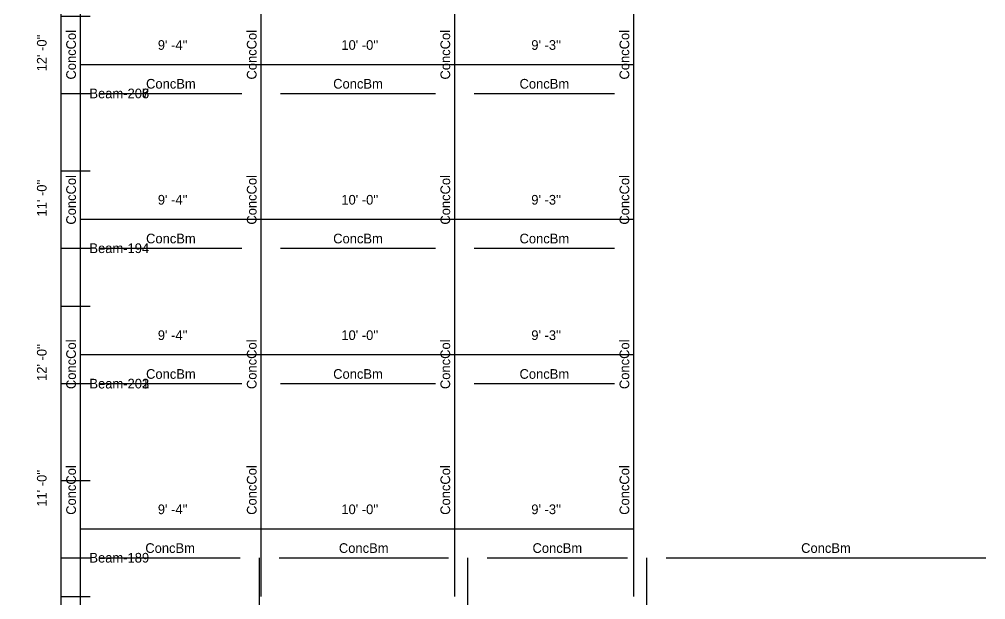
# Model space of a CAD drawing. Extents: x -38 to 2998, y -195 to 11529.
# Drawn here: x -38 to 561, y 6886 to 7246 of the extents above; entities that cross this region are included whole.
import ezdxf
from ezdxf.enums import TextEntityAlignment as Align

# ---------------------------------------------------------------- set-up
doc = ezdxf.new("R2010")
doc.units = 0
doc.header["$MEASUREMENT"] = 0
doc.layers.get('0').update_dxf_attribs({"linetype": 'CONTINUOUS'})
for name, color, linetype in [('CENTERLINES', 7, 'CONTINUOUS'), ('DIMENSIONS', 4, 'CONTINUOUS'), ('TEXT', 5, 'CONTINUOUS')]:
    doc.layers.add(name, color=color, linetype=linetype)
doc.dimstyles.get("Standard").update_dxf_attribs({"dimtxt": 0.18, "dimasz": 0.18, "dimexe": 0.18, "dimexo": 0.0625, "dimgap": 0.09, "dimtad": 0, "dimtih": 1, "dimtoh": 1, "dimdec": 4, "dimzin": 0, "dimtxsty": 'STANDARD', "dimcen": 0.09, "dimazin": 3, "dimtfac": 1, "dimtdec": 4, "dimtofl": 0, "dimtmove": 0, "dimatfit": 3, "dimtolj": 1, "dimtzin": 0})

# ---------------------------------------------------------------- blocks, each defined once
blk = doc.blocks.new('*D7941')
at = {"color": 1, "linetype": 'BYBLOCK'}
for points in [[(-8.29, 6908.29), (-7.23, 6907.23), (-16.77, 6916.77), (-15.71, 6915.71)], [(-8.29, 6764.29), (-7.23, 6763.23), (-16.77, 6772.77), (-15.71, 6771.71)]]:
    blk.add_solid(points, dxfattribs=at)
at = {"layer": 'DIMENSIONS', "color": 9, "linetype": 'BYBLOCK'}
for p, q in [((-12, 6912), (6, 6912)), ((-12, 6768), (6, 6768))]:
    blk.add_line(p, q, dxfattribs=at)
at = {"layer": 'DIMENSIONS', "color": 0, "linetype": 'BYBLOCK'}
blk.add_line((-12, 6768), (-12, 6912), dxfattribs=at)
at = {"layer": 'DIMENSIONS', "color": 0, "linetype": 'BYBLOCK', "insert": (-24, 6840), "char_height": 6, "attachment_point": 5, "rotation": 90}
blk.add_mtext("\\A1; 12' -0''", dxfattribs=at)
blk = doc.blocks.new('*D7942')
at = {"color": 1, "linetype": 'BYBLOCK'}
for points in [[(4.77, 6934.77), (3.71, 6933.71), (-3.71, 6926.29), (-4.77, 6925.23)], [(116.73, 6934.77), (115.67, 6933.71), (108.25, 6926.29), (107.19, 6925.23)]]:
    blk.add_solid(points, dxfattribs=at)
at = {"layer": 'DIMENSIONS', "color": 9, "linetype": 'BYBLOCK'}
for p, q in [((0, 6930), (0, 6948)), ((111.96, 6930), (111.96, 6948))]:
    blk.add_line(p, q, dxfattribs=at)
at = {"layer": 'DIMENSIONS', "color": 0, "linetype": 'BYBLOCK'}
blk.add_line((0, 6930), (111.96, 6930), dxfattribs=at)
at = {"layer": 'DIMENSIONS', "color": 0, "linetype": 'BYBLOCK', "insert": (55.98, 6942), "char_height": 6, "attachment_point": 5}
blk.add_mtext("\\A1; 9' -4''", dxfattribs=at)
blk = doc.blocks.new('*D7943')
at = {"color": 1, "linetype": 'BYBLOCK'}
for points in [[(116.73, 6934.77), (115.67, 6933.71), (108.25, 6926.29), (107.19, 6925.23)], [(236.73, 6934.77), (235.67, 6933.71), (228.25, 6926.29), (227.19, 6925.23)]]:
    blk.add_solid(points, dxfattribs=at)
at = {"layer": 'DIMENSIONS', "color": 9, "linetype": 'BYBLOCK'}
for p, q in [((111.96, 6930), (111.96, 6948)), ((231.96, 6930), (231.96, 6948))]:
    blk.add_line(p, q, dxfattribs=at)
at = {"layer": 'DIMENSIONS', "color": 0, "linetype": 'BYBLOCK'}
blk.add_line((111.96, 6930), (231.96, 6930), dxfattribs=at)
at = {"layer": 'DIMENSIONS', "color": 0, "linetype": 'BYBLOCK', "insert": (171.96, 6942), "char_height": 6, "attachment_point": 5}
blk.add_mtext("\\A1; 10' -0''", dxfattribs=at)
blk = doc.blocks.new('*D7944')
at = {"color": 1, "linetype": 'BYBLOCK'}
for points in [[(236.73, 6934.77), (235.67, 6933.71), (228.25, 6926.29), (227.19, 6925.23)], [(347.73, 6934.77), (346.67, 6933.71), (339.25, 6926.29), (338.19, 6925.23)]]:
    blk.add_solid(points, dxfattribs=at)
at = {"layer": 'DIMENSIONS', "color": 9, "linetype": 'BYBLOCK'}
for p, q in [((231.96, 6930), (231.96, 6948)), ((342.96, 6930), (342.96, 6948))]:
    blk.add_line(p, q, dxfattribs=at)
at = {"layer": 'DIMENSIONS', "color": 0, "linetype": 'BYBLOCK'}
blk.add_line((231.96, 6930), (342.96, 6930), dxfattribs=at)
at = {"layer": 'DIMENSIONS', "color": 0, "linetype": 'BYBLOCK', "insert": (287.46, 6942), "char_height": 6, "attachment_point": 5}
blk.add_mtext("\\A1; 9' -3''", dxfattribs=at)
blk = doc.blocks.new('*D7945')
at = {"color": 1, "linetype": 'BYBLOCK'}
for points in [[(-8.29, 7100.29), (-7.23, 7099.23), (-16.77, 7108.77), (-15.71, 7107.71)], [(-8.29, 6956.29), (-7.23, 6955.23), (-16.77, 6964.77), (-15.71, 6963.71)]]:
    blk.add_solid(points, dxfattribs=at)
at = {"layer": 'DIMENSIONS', "color": 9, "linetype": 'BYBLOCK'}
for p, q in [((-12, 7104), (6, 7104)), ((-12, 6960), (6, 6960))]:
    blk.add_line(p, q, dxfattribs=at)
at = {"layer": 'DIMENSIONS', "color": 0, "linetype": 'BYBLOCK'}
blk.add_line((-12, 6960), (-12, 7104), dxfattribs=at)
at = {"layer": 'DIMENSIONS', "color": 0, "linetype": 'BYBLOCK', "insert": (-24, 7032), "char_height": 6, "attachment_point": 5, "rotation": 90}
blk.add_mtext("\\A1; 12' -0''", dxfattribs=at)
blk = doc.blocks.new('*D7946')
at = {"color": 1, "linetype": 'BYBLOCK'}
for points in [[(4.77, 7126.77), (3.71, 7125.71), (-3.71, 7118.29), (-4.77, 7117.23)], [(116.73, 7126.77), (115.67, 7125.71), (108.25, 7118.29), (107.19, 7117.23)]]:
    blk.add_solid(points, dxfattribs=at)
at = {"layer": 'DIMENSIONS', "color": 9, "linetype": 'BYBLOCK'}
for p, q in [((0, 7122), (0, 7140)), ((111.96, 7122), (111.96, 7140))]:
    blk.add_line(p, q, dxfattribs=at)
at = {"layer": 'DIMENSIONS', "color": 0, "linetype": 'BYBLOCK'}
blk.add_line((0, 7122), (111.96, 7122), dxfattribs=at)
at = {"layer": 'DIMENSIONS', "color": 0, "linetype": 'BYBLOCK', "insert": (55.98, 7134), "char_height": 6, "attachment_point": 5}
blk.add_mtext("\\A1; 9' -4''", dxfattribs=at)
blk = doc.blocks.new('*D7947')
at = {"color": 1, "linetype": 'BYBLOCK'}
for points in [[(116.73, 7126.77), (115.67, 7125.71), (108.25, 7118.29), (107.19, 7117.23)], [(236.73, 7126.77), (235.67, 7125.71), (228.25, 7118.29), (227.19, 7117.23)]]:
    blk.add_solid(points, dxfattribs=at)
at = {"layer": 'DIMENSIONS', "color": 9, "linetype": 'BYBLOCK'}
for p, q in [((111.96, 7122), (111.96, 7140)), ((231.96, 7122), (231.96, 7140))]:
    blk.add_line(p, q, dxfattribs=at)
at = {"layer": 'DIMENSIONS', "color": 0, "linetype": 'BYBLOCK'}
blk.add_line((111.96, 7122), (231.96, 7122), dxfattribs=at)
at = {"layer": 'DIMENSIONS', "color": 0, "linetype": 'BYBLOCK', "insert": (171.96, 7134), "char_height": 6, "attachment_point": 5}
blk.add_mtext("\\A1; 10' -0''", dxfattribs=at)
blk = doc.blocks.new('*D7948')
at = {"color": 1, "linetype": 'BYBLOCK'}
for points in [[(236.73, 7126.77), (235.67, 7125.71), (228.25, 7118.29), (227.19, 7117.23)], [(347.73, 7126.77), (346.67, 7125.71), (339.25, 7118.29), (338.19, 7117.23)]]:
    blk.add_solid(points, dxfattribs=at)
at = {"layer": 'DIMENSIONS', "color": 9, "linetype": 'BYBLOCK'}
for p, q in [((231.96, 7122), (231.96, 7140)), ((342.96, 7122), (342.96, 7140))]:
    blk.add_line(p, q, dxfattribs=at)
at = {"layer": 'DIMENSIONS', "color": 0, "linetype": 'BYBLOCK'}
blk.add_line((231.96, 7122), (342.96, 7122), dxfattribs=at)
at = {"layer": 'DIMENSIONS', "color": 0, "linetype": 'BYBLOCK', "insert": (287.46, 7134), "char_height": 6, "attachment_point": 5}
blk.add_mtext("\\A1; 9' -3''", dxfattribs=at)
blk = doc.blocks.new('*D7949')
at = {"color": 1, "linetype": 'BYBLOCK'}
for points in [[(-8.29, 7292.29), (-7.23, 7291.23), (-16.77, 7300.77), (-15.71, 7299.71)], [(-8.29, 7148.29), (-7.23, 7147.23), (-16.77, 7156.77), (-15.71, 7155.71)]]:
    blk.add_solid(points, dxfattribs=at)
at = {"layer": 'DIMENSIONS', "color": 9, "linetype": 'BYBLOCK'}
for p, q in [((-12, 7296), (6, 7296)), ((-12, 7152), (6, 7152))]:
    blk.add_line(p, q, dxfattribs=at)
at = {"layer": 'DIMENSIONS', "color": 0, "linetype": 'BYBLOCK'}
blk.add_line((-12, 7152), (-12, 7296), dxfattribs=at)
at = {"layer": 'DIMENSIONS', "color": 0, "linetype": 'BYBLOCK', "insert": (-24, 7224), "char_height": 6, "attachment_point": 5, "rotation": 90}
blk.add_mtext("\\A1; 12' -0''", dxfattribs=at)
blk = doc.blocks.new('*D8423')
at = {"color": 1, "linetype": 'BYBLOCK'}
for points in [[(-8.29, 7016.29), (-7.23, 7015.23), (-16.77, 7024.77), (-15.71, 7023.71)], [(-8.29, 6884.29), (-7.23, 6883.23), (-16.77, 6892.77), (-15.71, 6891.71)]]:
    blk.add_solid(points, dxfattribs=at)
at = {"layer": 'DIMENSIONS', "color": 9, "linetype": 'BYBLOCK'}
for p, q in [((-12, 7020), (6, 7020)), ((-12, 6888), (6, 6888))]:
    blk.add_line(p, q, dxfattribs=at)
at = {"layer": 'DIMENSIONS', "color": 0, "linetype": 'BYBLOCK'}
blk.add_line((-12, 6888), (-12, 7020), dxfattribs=at)
at = {"layer": 'DIMENSIONS', "color": 0, "linetype": 'BYBLOCK', "insert": (-24, 6954), "char_height": 6, "attachment_point": 5, "rotation": 90}
blk.add_mtext("\\A1; 11' -0''", dxfattribs=at)
blk = doc.blocks.new('*D8424')
at = {"color": 1, "linetype": 'BYBLOCK'}
for points in [[(4.77, 7042.77), (3.71, 7041.71), (-3.71, 7034.29), (-4.77, 7033.23)], [(116.73, 7042.77), (115.67, 7041.71), (108.25, 7034.29), (107.19, 7033.23)]]:
    blk.add_solid(points, dxfattribs=at)
at = {"layer": 'DIMENSIONS', "color": 9, "linetype": 'BYBLOCK'}
for p, q in [((0, 7038), (0, 7056)), ((111.96, 7038), (111.96, 7056))]:
    blk.add_line(p, q, dxfattribs=at)
at = {"layer": 'DIMENSIONS', "color": 0, "linetype": 'BYBLOCK'}
blk.add_line((0, 7038), (111.96, 7038), dxfattribs=at)
at = {"layer": 'DIMENSIONS', "color": 0, "linetype": 'BYBLOCK', "insert": (55.98, 7050), "char_height": 6, "attachment_point": 5}
blk.add_mtext("\\A1; 9' -4''", dxfattribs=at)
blk = doc.blocks.new('*D8425')
at = {"color": 1, "linetype": 'BYBLOCK'}
for points in [[(116.73, 7042.77), (115.67, 7041.71), (108.25, 7034.29), (107.19, 7033.23)], [(236.73, 7042.77), (235.67, 7041.71), (228.25, 7034.29), (227.19, 7033.23)]]:
    blk.add_solid(points, dxfattribs=at)
at = {"layer": 'DIMENSIONS', "color": 9, "linetype": 'BYBLOCK'}
for p, q in [((111.96, 7038), (111.96, 7056)), ((231.96, 7038), (231.96, 7056))]:
    blk.add_line(p, q, dxfattribs=at)
at = {"layer": 'DIMENSIONS', "color": 0, "linetype": 'BYBLOCK'}
blk.add_line((111.96, 7038), (231.96, 7038), dxfattribs=at)
at = {"layer": 'DIMENSIONS', "color": 0, "linetype": 'BYBLOCK', "insert": (171.96, 7050), "char_height": 6, "attachment_point": 5}
blk.add_mtext("\\A1; 10' -0''", dxfattribs=at)
blk = doc.blocks.new('*D8426')
at = {"color": 1, "linetype": 'BYBLOCK'}
for points in [[(236.73, 7042.77), (235.67, 7041.71), (228.25, 7034.29), (227.19, 7033.23)], [(347.73, 7042.77), (346.67, 7041.71), (339.25, 7034.29), (338.19, 7033.23)]]:
    blk.add_solid(points, dxfattribs=at)
at = {"layer": 'DIMENSIONS', "color": 9, "linetype": 'BYBLOCK'}
for p, q in [((231.96, 7038), (231.96, 7056)), ((342.96, 7038), (342.96, 7056))]:
    blk.add_line(p, q, dxfattribs=at)
at = {"layer": 'DIMENSIONS', "color": 0, "linetype": 'BYBLOCK'}
blk.add_line((231.96, 7038), (342.96, 7038), dxfattribs=at)
at = {"layer": 'DIMENSIONS', "color": 0, "linetype": 'BYBLOCK', "insert": (287.46, 7050), "char_height": 6, "attachment_point": 5}
blk.add_mtext("\\A1; 9' -3''", dxfattribs=at)
blk = doc.blocks.new('*D8427')
at = {"color": 1, "linetype": 'BYBLOCK'}
for points in [[(-8.29, 7196.29), (-7.23, 7195.23), (-16.77, 7204.77), (-15.71, 7203.71)], [(-8.29, 7064.29), (-7.23, 7063.23), (-16.77, 7072.77), (-15.71, 7071.71)]]:
    blk.add_solid(points, dxfattribs=at)
at = {"layer": 'DIMENSIONS', "color": 9, "linetype": 'BYBLOCK'}
for p, q in [((-12, 7200), (6, 7200)), ((-12, 7068), (6, 7068))]:
    blk.add_line(p, q, dxfattribs=at)
at = {"layer": 'DIMENSIONS', "color": 0, "linetype": 'BYBLOCK'}
blk.add_line((-12, 7068), (-12, 7200), dxfattribs=at)
at = {"layer": 'DIMENSIONS', "color": 0, "linetype": 'BYBLOCK', "insert": (-24, 7134), "char_height": 6, "attachment_point": 5, "rotation": 90}
blk.add_mtext("\\A1; 11' -0''", dxfattribs=at)
blk = doc.blocks.new('*D8428')
at = {"color": 1, "linetype": 'BYBLOCK'}
for points in [[(4.77, 7222.77), (3.71, 7221.71), (-3.71, 7214.29), (-4.77, 7213.23)], [(116.73, 7222.77), (115.67, 7221.71), (108.25, 7214.29), (107.19, 7213.23)]]:
    blk.add_solid(points, dxfattribs=at)
at = {"layer": 'DIMENSIONS', "color": 9, "linetype": 'BYBLOCK'}
for p, q in [((0, 7218), (0, 7236)), ((111.96, 7218), (111.96, 7236))]:
    blk.add_line(p, q, dxfattribs=at)
at = {"layer": 'DIMENSIONS', "color": 0, "linetype": 'BYBLOCK'}
blk.add_line((0, 7218), (111.96, 7218), dxfattribs=at)
at = {"layer": 'DIMENSIONS', "color": 0, "linetype": 'BYBLOCK', "insert": (55.98, 7230), "char_height": 6, "attachment_point": 5}
blk.add_mtext("\\A1; 9' -4''", dxfattribs=at)
blk = doc.blocks.new('*D8429')
at = {"color": 1, "linetype": 'BYBLOCK'}
for points in [[(116.73, 7222.77), (115.67, 7221.71), (108.25, 7214.29), (107.19, 7213.23)], [(236.73, 7222.77), (235.67, 7221.71), (228.25, 7214.29), (227.19, 7213.23)]]:
    blk.add_solid(points, dxfattribs=at)
at = {"layer": 'DIMENSIONS', "color": 9, "linetype": 'BYBLOCK'}
for p, q in [((111.96, 7218), (111.96, 7236)), ((231.96, 7218), (231.96, 7236))]:
    blk.add_line(p, q, dxfattribs=at)
at = {"layer": 'DIMENSIONS', "color": 0, "linetype": 'BYBLOCK'}
blk.add_line((111.96, 7218), (231.96, 7218), dxfattribs=at)
at = {"layer": 'DIMENSIONS', "color": 0, "linetype": 'BYBLOCK', "insert": (171.96, 7230), "char_height": 6, "attachment_point": 5}
blk.add_mtext("\\A1; 10' -0''", dxfattribs=at)
blk = doc.blocks.new('*D8430')
at = {"color": 1, "linetype": 'BYBLOCK'}
for points in [[(236.73, 7222.77), (235.67, 7221.71), (228.25, 7214.29), (227.19, 7213.23)], [(347.73, 7222.77), (346.67, 7221.71), (339.25, 7214.29), (338.19, 7213.23)]]:
    blk.add_solid(points, dxfattribs=at)
at = {"layer": 'DIMENSIONS', "color": 9, "linetype": 'BYBLOCK'}
for p, q in [((231.96, 7218), (231.96, 7236)), ((342.96, 7218), (342.96, 7236))]:
    blk.add_line(p, q, dxfattribs=at)
at = {"layer": 'DIMENSIONS', "color": 0, "linetype": 'BYBLOCK'}
blk.add_line((231.96, 7218), (342.96, 7218), dxfattribs=at)
at = {"layer": 'DIMENSIONS', "color": 0, "linetype": 'BYBLOCK', "insert": (287.46, 7230), "char_height": 6, "attachment_point": 5}
blk.add_mtext("\\A1; 9' -3''", dxfattribs=at)
blk = doc.blocks.new('*D8431')
at = {"color": 1, "linetype": 'BYBLOCK'}
for points in [[(-8.29, 7376.29), (-7.23, 7375.23), (-16.77, 7384.77), (-15.71, 7383.71)], [(-8.29, 7244.29), (-7.23, 7243.23), (-16.77, 7252.77), (-15.71, 7251.71)]]:
    blk.add_solid(points, dxfattribs=at)
at = {"layer": 'DIMENSIONS', "color": 9, "linetype": 'BYBLOCK'}
for p, q in [((-12, 7380), (6, 7380)), ((-12, 7248), (6, 7248))]:
    blk.add_line(p, q, dxfattribs=at)
at = {"layer": 'DIMENSIONS', "color": 0, "linetype": 'BYBLOCK'}
blk.add_line((-12, 7248), (-12, 7380), dxfattribs=at)
at = {"layer": 'DIMENSIONS', "color": 0, "linetype": 'BYBLOCK', "insert": (-24, 7314), "char_height": 6, "attachment_point": 5, "rotation": 90}
blk.add_mtext("\\A1; 11' -0''", dxfattribs=at)
blk = doc.blocks.new('*D8893')
at = {"color": 1, "linetype": 'BYBLOCK'}
for points in [[(-8.29, 7016.29), (-7.23, 7015.23), (-16.77, 7024.77), (-15.71, 7023.71)], [(-8.29, 6884.29), (-7.23, 6883.23), (-16.77, 6892.77), (-15.71, 6891.71)]]:
    blk.add_solid(points, dxfattribs=at)
at = {"layer": 'DIMENSIONS', "color": 9, "linetype": 'BYBLOCK'}
for p, q in [((-12, 7020), (6, 7020)), ((-12, 6888), (6, 6888))]:
    blk.add_line(p, q, dxfattribs=at)
at = {"layer": 'DIMENSIONS', "color": 0, "linetype": 'BYBLOCK'}
blk.add_line((-12, 6888), (-12, 7020), dxfattribs=at)
at = {"layer": 'DIMENSIONS', "color": 0, "linetype": 'BYBLOCK', "insert": (-24, 6954), "char_height": 6, "attachment_point": 5, "rotation": 90}
blk.add_mtext("\\A1; 11' -0''", dxfattribs=at)
blk = doc.blocks.new('*D8894')
at = {"color": 1, "linetype": 'BYBLOCK'}
for points in [[(4.77, 7042.77), (3.71, 7041.71), (-3.71, 7034.29), (-4.77, 7033.23)], [(116.73, 7042.77), (115.67, 7041.71), (108.25, 7034.29), (107.19, 7033.23)]]:
    blk.add_solid(points, dxfattribs=at)
at = {"layer": 'DIMENSIONS', "color": 9, "linetype": 'BYBLOCK'}
for p, q in [((0, 7038), (0, 7056)), ((111.96, 7038), (111.96, 7056))]:
    blk.add_line(p, q, dxfattribs=at)
at = {"layer": 'DIMENSIONS', "color": 0, "linetype": 'BYBLOCK'}
blk.add_line((0, 7038), (111.96, 7038), dxfattribs=at)
at = {"layer": 'DIMENSIONS', "color": 0, "linetype": 'BYBLOCK', "insert": (55.98, 7050), "char_height": 6, "attachment_point": 5}
blk.add_mtext("\\A1; 9' -4''", dxfattribs=at)
blk = doc.blocks.new('*D8895')
at = {"color": 1, "linetype": 'BYBLOCK'}
for points in [[(116.73, 7042.77), (115.67, 7041.71), (108.25, 7034.29), (107.19, 7033.23)], [(236.73, 7042.77), (235.67, 7041.71), (228.25, 7034.29), (227.19, 7033.23)]]:
    blk.add_solid(points, dxfattribs=at)
at = {"layer": 'DIMENSIONS', "color": 9, "linetype": 'BYBLOCK'}
for p, q in [((111.96, 7038), (111.96, 7056)), ((231.96, 7038), (231.96, 7056))]:
    blk.add_line(p, q, dxfattribs=at)
at = {"layer": 'DIMENSIONS', "color": 0, "linetype": 'BYBLOCK'}
blk.add_line((111.96, 7038), (231.96, 7038), dxfattribs=at)
at = {"layer": 'DIMENSIONS', "color": 0, "linetype": 'BYBLOCK', "insert": (171.96, 7050), "char_height": 6, "attachment_point": 5}
blk.add_mtext("\\A1; 10' -0''", dxfattribs=at)
blk = doc.blocks.new('*D8896')
at = {"color": 1, "linetype": 'BYBLOCK'}
for points in [[(236.73, 7042.77), (235.67, 7041.71), (228.25, 7034.29), (227.19, 7033.23)], [(347.73, 7042.77), (346.67, 7041.71), (339.25, 7034.29), (338.19, 7033.23)]]:
    blk.add_solid(points, dxfattribs=at)
at = {"layer": 'DIMENSIONS', "color": 9, "linetype": 'BYBLOCK'}
for p, q in [((231.96, 7038), (231.96, 7056)), ((342.96, 7038), (342.96, 7056))]:
    blk.add_line(p, q, dxfattribs=at)
at = {"layer": 'DIMENSIONS', "color": 0, "linetype": 'BYBLOCK'}
blk.add_line((231.96, 7038), (342.96, 7038), dxfattribs=at)
at = {"layer": 'DIMENSIONS', "color": 0, "linetype": 'BYBLOCK', "insert": (287.46, 7050), "char_height": 6, "attachment_point": 5}
blk.add_mtext("\\A1; 9' -3''", dxfattribs=at)
blk = doc.blocks.new('*D8897')
at = {"color": 1, "linetype": 'BYBLOCK'}
for points in [[(-8.29, 7196.29), (-7.23, 7195.23), (-16.77, 7204.77), (-15.71, 7203.71)], [(-8.29, 7064.29), (-7.23, 7063.23), (-16.77, 7072.77), (-15.71, 7071.71)]]:
    blk.add_solid(points, dxfattribs=at)
at = {"layer": 'DIMENSIONS', "color": 9, "linetype": 'BYBLOCK'}
for p, q in [((-12, 7200), (6, 7200)), ((-12, 7068), (6, 7068))]:
    blk.add_line(p, q, dxfattribs=at)
at = {"layer": 'DIMENSIONS', "color": 0, "linetype": 'BYBLOCK'}
blk.add_line((-12, 7068), (-12, 7200), dxfattribs=at)
at = {"layer": 'DIMENSIONS', "color": 0, "linetype": 'BYBLOCK', "insert": (-24, 7134), "char_height": 6, "attachment_point": 5, "rotation": 90}
blk.add_mtext("\\A1; 11' -0''", dxfattribs=at)
blk = doc.blocks.new('*D8898')
at = {"color": 1, "linetype": 'BYBLOCK'}
for points in [[(4.77, 7222.77), (3.71, 7221.71), (-3.71, 7214.29), (-4.77, 7213.23)], [(116.73, 7222.77), (115.67, 7221.71), (108.25, 7214.29), (107.19, 7213.23)]]:
    blk.add_solid(points, dxfattribs=at)
at = {"layer": 'DIMENSIONS', "color": 9, "linetype": 'BYBLOCK'}
for p, q in [((0, 7218), (0, 7236)), ((111.96, 7218), (111.96, 7236))]:
    blk.add_line(p, q, dxfattribs=at)
at = {"layer": 'DIMENSIONS', "color": 0, "linetype": 'BYBLOCK'}
blk.add_line((0, 7218), (111.96, 7218), dxfattribs=at)
at = {"layer": 'DIMENSIONS', "color": 0, "linetype": 'BYBLOCK', "insert": (55.98, 7230), "char_height": 6, "attachment_point": 5}
blk.add_mtext("\\A1; 9' -4''", dxfattribs=at)
blk = doc.blocks.new('*D8899')
at = {"color": 1, "linetype": 'BYBLOCK'}
for points in [[(116.73, 7222.77), (115.67, 7221.71), (108.25, 7214.29), (107.19, 7213.23)], [(236.73, 7222.77), (235.67, 7221.71), (228.25, 7214.29), (227.19, 7213.23)]]:
    blk.add_solid(points, dxfattribs=at)
at = {"layer": 'DIMENSIONS', "color": 9, "linetype": 'BYBLOCK'}
for p, q in [((111.96, 7218), (111.96, 7236)), ((231.96, 7218), (231.96, 7236))]:
    blk.add_line(p, q, dxfattribs=at)
at = {"layer": 'DIMENSIONS', "color": 0, "linetype": 'BYBLOCK'}
blk.add_line((111.96, 7218), (231.96, 7218), dxfattribs=at)
at = {"layer": 'DIMENSIONS', "color": 0, "linetype": 'BYBLOCK', "insert": (171.96, 7230), "char_height": 6, "attachment_point": 5}
blk.add_mtext("\\A1; 10' -0''", dxfattribs=at)
blk = doc.blocks.new('*D8900')
at = {"color": 1, "linetype": 'BYBLOCK'}
for points in [[(236.73, 7222.77), (235.67, 7221.71), (228.25, 7214.29), (227.19, 7213.23)], [(347.73, 7222.77), (346.67, 7221.71), (339.25, 7214.29), (338.19, 7213.23)]]:
    blk.add_solid(points, dxfattribs=at)
at = {"layer": 'DIMENSIONS', "color": 9, "linetype": 'BYBLOCK'}
for p, q in [((231.96, 7218), (231.96, 7236)), ((342.96, 7218), (342.96, 7236))]:
    blk.add_line(p, q, dxfattribs=at)
at = {"layer": 'DIMENSIONS', "color": 0, "linetype": 'BYBLOCK'}
blk.add_line((231.96, 7218), (342.96, 7218), dxfattribs=at)
at = {"layer": 'DIMENSIONS', "color": 0, "linetype": 'BYBLOCK', "insert": (287.46, 7230), "char_height": 6, "attachment_point": 5}
blk.add_mtext("\\A1; 9' -3''", dxfattribs=at)
blk = doc.blocks.new('*D8901')
at = {"color": 1, "linetype": 'BYBLOCK'}
for points in [[(-8.29, 7376.29), (-7.23, 7375.23), (-16.77, 7384.77), (-15.71, 7383.71)], [(-8.29, 7244.29), (-7.23, 7243.23), (-16.77, 7252.77), (-15.71, 7251.71)]]:
    blk.add_solid(points, dxfattribs=at)
at = {"layer": 'DIMENSIONS', "color": 9, "linetype": 'BYBLOCK'}
for p, q in [((-12, 7380), (6, 7380)), ((-12, 7248), (6, 7248))]:
    blk.add_line(p, q, dxfattribs=at)
at = {"layer": 'DIMENSIONS', "color": 0, "linetype": 'BYBLOCK'}
blk.add_line((-12, 7248), (-12, 7380), dxfattribs=at)
at = {"layer": 'DIMENSIONS', "color": 0, "linetype": 'BYBLOCK', "insert": (-24, 7314), "char_height": 6, "attachment_point": 5, "rotation": 90}
blk.add_mtext("\\A1; 11' -0''", dxfattribs=at)
blk = doc.blocks.new('*D9363')
at = {"color": 1, "linetype": 'BYBLOCK'}
for points in [[(-8.29, 7016.29), (-7.23, 7015.23), (-16.77, 7024.77), (-15.71, 7023.71)], [(-8.29, 6884.29), (-7.23, 6883.23), (-16.77, 6892.77), (-15.71, 6891.71)]]:
    blk.add_solid(points, dxfattribs=at)
at = {"layer": 'DIMENSIONS', "color": 9, "linetype": 'BYBLOCK'}
for p, q in [((-12, 7020), (6, 7020)), ((-12, 6888), (6, 6888))]:
    blk.add_line(p, q, dxfattribs=at)
at = {"layer": 'DIMENSIONS', "color": 0, "linetype": 'BYBLOCK'}
blk.add_line((-12, 6888), (-12, 7020), dxfattribs=at)
at = {"layer": 'DIMENSIONS', "color": 0, "linetype": 'BYBLOCK', "insert": (-24, 6954), "char_height": 6, "attachment_point": 5, "rotation": 90}
blk.add_mtext("\\A1; 11' -0''", dxfattribs=at)
blk = doc.blocks.new('*D9364')
at = {"color": 1, "linetype": 'BYBLOCK'}
for points in [[(4.77, 7042.77), (3.71, 7041.71), (-3.71, 7034.29), (-4.77, 7033.23)], [(116.73, 7042.77), (115.67, 7041.71), (108.25, 7034.29), (107.19, 7033.23)]]:
    blk.add_solid(points, dxfattribs=at)
at = {"layer": 'DIMENSIONS', "color": 9, "linetype": 'BYBLOCK'}
for p, q in [((0, 7038), (0, 7056)), ((111.96, 7038), (111.96, 7056))]:
    blk.add_line(p, q, dxfattribs=at)
at = {"layer": 'DIMENSIONS', "color": 0, "linetype": 'BYBLOCK'}
blk.add_line((0, 7038), (111.96, 7038), dxfattribs=at)
at = {"layer": 'DIMENSIONS', "color": 0, "linetype": 'BYBLOCK', "insert": (55.98, 7050), "char_height": 6, "attachment_point": 5}
blk.add_mtext("\\A1; 9' -4''", dxfattribs=at)
blk = doc.blocks.new('*D9365')
at = {"color": 1, "linetype": 'BYBLOCK'}
for points in [[(116.73, 7042.77), (115.67, 7041.71), (108.25, 7034.29), (107.19, 7033.23)], [(236.73, 7042.77), (235.67, 7041.71), (228.25, 7034.29), (227.19, 7033.23)]]:
    blk.add_solid(points, dxfattribs=at)
at = {"layer": 'DIMENSIONS', "color": 9, "linetype": 'BYBLOCK'}
for p, q in [((111.96, 7038), (111.96, 7056)), ((231.96, 7038), (231.96, 7056))]:
    blk.add_line(p, q, dxfattribs=at)
at = {"layer": 'DIMENSIONS', "color": 0, "linetype": 'BYBLOCK'}
blk.add_line((111.96, 7038), (231.96, 7038), dxfattribs=at)
at = {"layer": 'DIMENSIONS', "color": 0, "linetype": 'BYBLOCK', "insert": (171.96, 7050), "char_height": 6, "attachment_point": 5}
blk.add_mtext("\\A1; 10' -0''", dxfattribs=at)
blk = doc.blocks.new('*D9366')
at = {"color": 1, "linetype": 'BYBLOCK'}
for points in [[(236.73, 7042.77), (235.67, 7041.71), (228.25, 7034.29), (227.19, 7033.23)], [(347.73, 7042.77), (346.67, 7041.71), (339.25, 7034.29), (338.19, 7033.23)]]:
    blk.add_solid(points, dxfattribs=at)
at = {"layer": 'DIMENSIONS', "color": 9, "linetype": 'BYBLOCK'}
for p, q in [((231.96, 7038), (231.96, 7056)), ((342.96, 7038), (342.96, 7056))]:
    blk.add_line(p, q, dxfattribs=at)
at = {"layer": 'DIMENSIONS', "color": 0, "linetype": 'BYBLOCK'}
blk.add_line((231.96, 7038), (342.96, 7038), dxfattribs=at)
at = {"layer": 'DIMENSIONS', "color": 0, "linetype": 'BYBLOCK', "insert": (287.46, 7050), "char_height": 6, "attachment_point": 5}
blk.add_mtext("\\A1; 9' -3''", dxfattribs=at)
blk = doc.blocks.new('*D9367')
at = {"color": 1, "linetype": 'BYBLOCK'}
for points in [[(-8.29, 7196.29), (-7.23, 7195.23), (-16.77, 7204.77), (-15.71, 7203.71)], [(-8.29, 7064.29), (-7.23, 7063.23), (-16.77, 7072.77), (-15.71, 7071.71)]]:
    blk.add_solid(points, dxfattribs=at)
at = {"layer": 'DIMENSIONS', "color": 9, "linetype": 'BYBLOCK'}
for p, q in [((-12, 7200), (6, 7200)), ((-12, 7068), (6, 7068))]:
    blk.add_line(p, q, dxfattribs=at)
at = {"layer": 'DIMENSIONS', "color": 0, "linetype": 'BYBLOCK'}
blk.add_line((-12, 7068), (-12, 7200), dxfattribs=at)
at = {"layer": 'DIMENSIONS', "color": 0, "linetype": 'BYBLOCK', "insert": (-24, 7134), "char_height": 6, "attachment_point": 5, "rotation": 90}
blk.add_mtext("\\A1; 11' -0''", dxfattribs=at)
blk = doc.blocks.new('*D9368')
at = {"color": 1, "linetype": 'BYBLOCK'}
for points in [[(4.77, 7222.77), (3.71, 7221.71), (-3.71, 7214.29), (-4.77, 7213.23)], [(116.73, 7222.77), (115.67, 7221.71), (108.25, 7214.29), (107.19, 7213.23)]]:
    blk.add_solid(points, dxfattribs=at)
at = {"layer": 'DIMENSIONS', "color": 9, "linetype": 'BYBLOCK'}
for p, q in [((0, 7218), (0, 7236)), ((111.96, 7218), (111.96, 7236))]:
    blk.add_line(p, q, dxfattribs=at)
at = {"layer": 'DIMENSIONS', "color": 0, "linetype": 'BYBLOCK'}
blk.add_line((0, 7218), (111.96, 7218), dxfattribs=at)
at = {"layer": 'DIMENSIONS', "color": 0, "linetype": 'BYBLOCK', "insert": (55.98, 7230), "char_height": 6, "attachment_point": 5}
blk.add_mtext("\\A1; 9' -4''", dxfattribs=at)
blk = doc.blocks.new('*D9369')
at = {"color": 1, "linetype": 'BYBLOCK'}
for points in [[(116.73, 7222.77), (115.67, 7221.71), (108.25, 7214.29), (107.19, 7213.23)], [(236.73, 7222.77), (235.67, 7221.71), (228.25, 7214.29), (227.19, 7213.23)]]:
    blk.add_solid(points, dxfattribs=at)
at = {"layer": 'DIMENSIONS', "color": 9, "linetype": 'BYBLOCK'}
for p, q in [((111.96, 7218), (111.96, 7236)), ((231.96, 7218), (231.96, 7236))]:
    blk.add_line(p, q, dxfattribs=at)
at = {"layer": 'DIMENSIONS', "color": 0, "linetype": 'BYBLOCK'}
blk.add_line((111.96, 7218), (231.96, 7218), dxfattribs=at)
at = {"layer": 'DIMENSIONS', "color": 0, "linetype": 'BYBLOCK', "insert": (171.96, 7230), "char_height": 6, "attachment_point": 5}
blk.add_mtext("\\A1; 10' -0''", dxfattribs=at)
blk = doc.blocks.new('*D9370')
at = {"color": 1, "linetype": 'BYBLOCK'}
for points in [[(236.73, 7222.77), (235.67, 7221.71), (228.25, 7214.29), (227.19, 7213.23)], [(347.73, 7222.77), (346.67, 7221.71), (339.25, 7214.29), (338.19, 7213.23)]]:
    blk.add_solid(points, dxfattribs=at)
at = {"layer": 'DIMENSIONS', "color": 9, "linetype": 'BYBLOCK'}
for p, q in [((231.96, 7218), (231.96, 7236)), ((342.96, 7218), (342.96, 7236))]:
    blk.add_line(p, q, dxfattribs=at)
at = {"layer": 'DIMENSIONS', "color": 0, "linetype": 'BYBLOCK'}
blk.add_line((231.96, 7218), (342.96, 7218), dxfattribs=at)
at = {"layer": 'DIMENSIONS', "color": 0, "linetype": 'BYBLOCK', "insert": (287.46, 7230), "char_height": 6, "attachment_point": 5}
blk.add_mtext("\\A1; 9' -3''", dxfattribs=at)
blk = doc.blocks.new('*D9371')
at = {"color": 1, "linetype": 'BYBLOCK'}
for points in [[(-8.29, 7376.29), (-7.23, 7375.23), (-16.77, 7384.77), (-15.71, 7383.71)], [(-8.29, 7244.29), (-7.23, 7243.23), (-16.77, 7252.77), (-15.71, 7251.71)]]:
    blk.add_solid(points, dxfattribs=at)
at = {"layer": 'DIMENSIONS', "color": 9, "linetype": 'BYBLOCK'}
for p, q in [((-12, 7380), (6, 7380)), ((-12, 7248), (6, 7248))]:
    blk.add_line(p, q, dxfattribs=at)
at = {"layer": 'DIMENSIONS', "color": 0, "linetype": 'BYBLOCK'}
blk.add_line((-12, 7248), (-12, 7380), dxfattribs=at)
at = {"layer": 'DIMENSIONS', "color": 0, "linetype": 'BYBLOCK', "insert": (-24, 7314), "char_height": 6, "attachment_point": 5, "rotation": 90}
blk.add_mtext("\\A1; 11' -0''", dxfattribs=at)

msp = doc.modelspace()

# ---------------------------------------------------------------- linework, layer by layer
at = {"layer": 'CENTERLINES', "color": 0, "linetype": 'CONTINUOUS'}
for p, q in [((0, 7152), (0, 7296)), ((111.96, 7152), (111.96, 7296)), ((231.96, 7152), (231.96, 7296)), ((342.96, 7152), (342.96, 7296)), ((0, 7068), (0, 7200)), ((0, 7068), (0, 7200)), ((0, 7068), (0, 7200)), ((12, 7200), (99.96, 7200)), ((12, 7200), (99.96, 7200)), ((12, 7200), (99.96, 7200)), ((111.96, 7068), (111.96, 7200)), ((111.96, 7068), (111.96, 7200)), ((111.96, 7068), (111.96, 7200)), ((123.96, 7200), (219.96, 7200)), ((123.96, 7200), (219.96, 7200)), ((123.96, 7200), (219.96, 7200)), ((231.96, 7068), (231.96, 7200)), ((231.96, 7068), (231.96, 7200)), ((231.96, 7068), (231.96, 7200)), ((243.96, 7200), (330.96, 7200)), ((243.96, 7200), (330.96, 7200)), ((243.96, 7200), (330.96, 7200)), ((342.96, 7068), (342.96, 7200)), ((342.96, 7068), (342.96, 7200)), ((342.96, 7068), (342.96, 7200)), ((0, 6960), (0, 7104)), ((12, 7104), (99.96, 7104)), ((111.96, 6960), (111.96, 7104)), ((123.96, 7104), (219.96, 7104)), ((231.96, 6960), (231.96, 7104)), ((243.96, 7104), (330.96, 7104)), ((342.96, 6960), (342.96, 7104)), ((0, 6888), (0, 7020)), ((0, 6888), (0, 7020)), ((0, 6888), (0, 7020)), ((12, 7020), (99.96, 7020)), ((12, 7020), (99.96, 7020)), ((12, 7020), (99.96, 7020)), ((111.96, 6888), (111.96, 7020)), ((111.96, 6888), (111.96, 7020)), ((111.96, 6888), (111.96, 7020)), ((123.96, 7020), (219.96, 7020)), ((123.96, 7020), (219.96, 7020)), ((123.96, 7020), (219.96, 7020)), ((231.96, 6888), (231.96, 7020)), ((231.96, 6888), (231.96, 7020)), ((231.96, 6888), (231.96, 7020)), ((243.96, 7020), (330.96, 7020)), ((243.96, 7020), (330.96, 7020)), ((243.96, 7020), (330.96, 7020)), ((342.96, 6888), (342.96, 7020)), ((342.96, 6888), (342.96, 7020)), ((342.96, 6888), (342.96, 7020)), ((0, 6768), (0, 6912)), ((12, 6912), (99, 6912)), ((111, 6768), (111, 6912)), ((123, 6912), (228, 6912)), ((240, 6768), (240, 6912)), ((252, 6912), (339, 6912)), ((351, 6768), (351, 6912)), ((363, 6912), (561, 6912))]:
    msp.add_line(p, q, dxfattribs=at)

# ---------------------------------------------------------------- texts
at = {"layer": 'TEXT', "color": 0}
for p in [(-6, 7224), (105.96, 7224), (225.96, 7224), (336.96, 7224), (-6, 7134), (-6, 7134), (-6, 7134), (105.96, 7134), (105.96, 7134), (105.96, 7134), (225.96, 7134), (225.96, 7134), (225.96, 7134), (336.96, 7134), (336.96, 7134), (336.96, 7134), (-6, 7032), (105.96, 7032), (225.96, 7032), (336.96, 7032), (-6, 6954), (-6, 6954), (-6, 6954), (105.96, 6954), (105.96, 6954), (105.96, 6954), (225.96, 6954), (225.96, 6954), (225.96, 6954), (336.96, 6954), (336.96, 6954), (336.96, 6954)]:
    msp.add_text('ConcCol', height=6, rotation=90, dxfattribs=at).set_placement(p, align=Align.MIDDLE)
for s, p in [('ConcBm', (55.98, 7206)), ('ConcBm', (55.98, 7206)), ('ConcBm', (55.98, 7206)), ('ConcBm', (171.96, 7206)), ('ConcBm', (171.96, 7206)), ('ConcBm', (171.96, 7206)), ('ConcBm', (287.46, 7206)), ('ConcBm', (287.46, 7206)), ('ConcBm', (287.46, 7206)), ('Beam-208', (24, 7200)), ('Beam-207', (24, 7200)), ('Beam-206', (24, 7200)), ('ConcBm', (55.98, 7110)), ('ConcBm', (171.96, 7110)), ('ConcBm', (287.46, 7110)), ('Beam-194', (24, 7104)), ('ConcBm', (55.98, 7026)), ('ConcBm', (55.98, 7026)), ('ConcBm', (55.98, 7026)), ('ConcBm', (171.96, 7026)), ('ConcBm', (171.96, 7026)), ('ConcBm', (171.96, 7026)), ('ConcBm', (287.46, 7026)), ('ConcBm', (287.46, 7026)), ('ConcBm', (287.46, 7026)), ('Beam-203', (24, 7020)), ('Beam-202', (24, 7020)), ('Beam-201', (24, 7020)), ('ConcBm', (55.5, 6918)), ('ConcBm', (175.5, 6918)), ('ConcBm', (295.5, 6918)), ('ConcBm', (462, 6918)), ('Beam-189', (24, 6912))]:
    msp.add_text(s, height=6, dxfattribs=at).set_placement(p, align=Align.MIDDLE)

# ---------------------------------------------------------------- dimensions: what is measured, and where the dimension line sits
at = {"layer": 'DIMENSIONS'}
for base, p1, p2, picture, middle in [((-12, 7380), (-24, 7248), (-24, 7380), '*D8431', (-24, 7314)), ((-12, 7380), (-24, 7248), (-24, 7380), '*D8901', (-24, 7314)), ((-12, 7380), (-24, 7248), (-24, 7380), '*D9371', (-24, 7314)), ((-12, 7296), (-24, 7152), (-24, 7296), '*D7949', (-24, 7224)), ((111.96, 7218), (0, 7206), (111.96, 7206), '*D8428', (55.98, 7206)), ((111.96, 7218), (0, 7206), (111.96, 7206), '*D8898', (55.98, 7206)), ((111.96, 7218), (0, 7206), (111.96, 7206), '*D9368', (55.98, 7206)), ((231.96, 7218), (111.96, 7206), (231.96, 7206), '*D8429', (171.96, 7206)), ((231.96, 7218), (111.96, 7206), (231.96, 7206), '*D8899', (171.96, 7206)), ((231.96, 7218), (111.96, 7206), (231.96, 7206), '*D9369', (171.96, 7206)), ((342.96, 7218), (231.96, 7206), (342.96, 7206), '*D8430', (287.46, 7206)), ((342.96, 7218), (231.96, 7206), (342.96, 7206), '*D8900', (287.46, 7206)), ((342.96, 7218), (231.96, 7206), (342.96, 7206), '*D9370', (287.46, 7206)), ((-12, 7200), (-24, 7068), (-24, 7200), '*D8427', (-24, 7134)), ((-12, 7200), (-24, 7068), (-24, 7200), '*D8897', (-24, 7134)), ((-12, 7200), (-24, 7068), (-24, 7200), '*D9367', (-24, 7134)), ((111.96, 7122), (0, 7110), (111.96, 7110), '*D7946', (55.98, 7110)), ((231.96, 7122), (111.96, 7110), (231.96, 7110), '*D7947', (171.96, 7110)), ((342.96, 7122), (231.96, 7110), (342.96, 7110), '*D7948', (287.46, 7110)), ((-12, 7104), (-24, 6960), (-24, 7104), '*D7945', (-24, 7032)), ((111.96, 7038), (0, 7026), (111.96, 7026), '*D8424', (55.98, 7026)), ((111.96, 7038), (0, 7026), (111.96, 7026), '*D8894', (55.98, 7026)), ((111.96, 7038), (0, 7026), (111.96, 7026), '*D9364', (55.98, 7026)), ((231.96, 7038), (111.96, 7026), (231.96, 7026), '*D8425', (171.96, 7026)), ((231.96, 7038), (111.96, 7026), (231.96, 7026), '*D8895', (171.96, 7026)), ((231.96, 7038), (111.96, 7026), (231.96, 7026), '*D9365', (171.96, 7026)), ((342.96, 7038), (231.96, 7026), (342.96, 7026), '*D8426', (287.46, 7026)), ((342.96, 7038), (231.96, 7026), (342.96, 7026), '*D8896', (287.46, 7026)), ((342.96, 7038), (231.96, 7026), (342.96, 7026), '*D9366', (287.46, 7026)), ((-12, 7020), (-24, 6888), (-24, 7020), '*D8423', (-24, 6954)), ((-12, 7020), (-24, 6888), (-24, 7020), '*D8893', (-24, 6954)), ((-12, 7020), (-24, 6888), (-24, 7020), '*D9363', (-24, 6954)), ((111.96, 6930), (0, 6918), (111.96, 6918), '*D7942', (55.98, 6918)), ((231.96, 6930), (111.96, 6918), (231.96, 6918), '*D7943', (171.96, 6918)), ((342.96, 6930), (231.96, 6918), (342.96, 6918), '*D7944', (287.46, 6918)), ((-12, 6912), (-24, 6768), (-24, 6912), '*D7941', (-24, 6840))]:
    dim = msp.add_linear_dim(base=base, p1=p1, p2=p2, dimstyle='STANDARD', dxfattribs=at)
    dim.commit()
    dim.dimension.update_dxf_attribs({"geometry": picture, "text_midpoint": middle})

doc.saveas('drawing.dxf')
